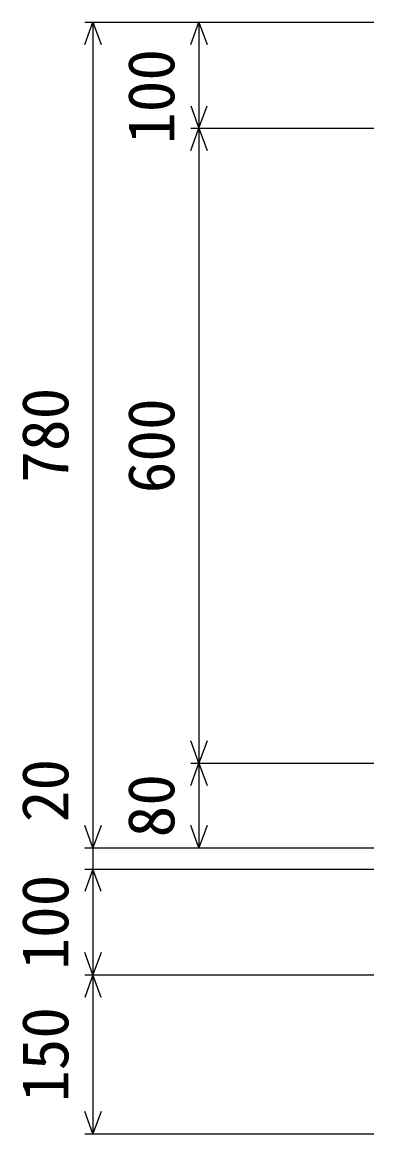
# Model space of a CAD drawing. Units: millimetres, scale not verified. Extents: x -25200 to 25200, y -8910 to 8910.
# Drawn here: x 2512 to 2844, y 782 to 1832 of the extents above; entities that cross this region are included whole.
import ezdxf
from ezdxf.enums import TextEntityAlignment as Align

# ---------------------------------------------------------------- set-up
doc = ezdxf.new("R2010")
doc.units = ezdxf.units.MM
doc.header["$LTSCALE"] = 30
doc.layers.add('0-0_DIM', color=7, linetype='Continuous', lineweight=25)
doc.styles.add('ＭＳ ゴシック', font='')
doc.styles.get('ＭＳ ゴシック').set_extended_font_data('MS Gothic')

msp = doc.modelspace()

# ---------------------------------------------------------------- linework, layer by layer
at = {"layer": '0-0_DIM'}
for p, q in [((2571.1, 1832.11), (2843.6, 1832.11)), ((2578.6, 1832.11), (2578.6, 1052.11)), ((2678.6, 1832.11), (2678.6, 1732.11)), ((2671.1, 1732.11), (2843.6, 1732.11)), ((2678.6, 1732.11), (2678.6, 1132.11)), ((2671.1, 1132.11), (2843.6, 1132.11)), ((2678.6, 1132.11), (2678.6, 1052.11)), ((2571.1, 1052.11), (2843.6, 1052.11)), ((2571.1, 1032.11), (2843.6, 1032.11)), ((2571.1, 932.11), (2843.6, 932.11)), ((2578.6, 932.11), (2578.6, 782.11)), ((2571.1, 782.11), (2843.6, 782.11))]:
    msp.add_line(p, q, dxfattribs=at)
for points in [[(2570.9, 1810.97), (2578.6, 1832.11), (2586.29, 1810.97)], [(2670.9, 1810.97), (2678.6, 1832.11), (2686.29, 1810.97)], [(2670.9, 1753.25), (2678.6, 1732.11), (2686.29, 1753.25)], [(2670.9, 1710.97), (2678.6, 1732.11), (2686.29, 1710.97)], [(2686.29, 1153.25), (2678.6, 1132.11), (2670.9, 1153.25)], [(2670.9, 1110.96), (2678.6, 1132.11), (2686.29, 1110.96)], [(2586.29, 1073.25), (2578.6, 1052.11), (2570.9, 1073.25)], [(2686.29, 1073.25), (2678.6, 1052.11), (2670.9, 1073.25)], [(2578.6, 1052.11), (2578.6, 1032.11), (2578.6, 932.11)], [(2586.29, 1010.97), (2578.6, 1032.11), (2570.9, 1010.97)], [(2586.29, 953.25), (2578.6, 932.11), (2570.9, 953.25)], [(2586.29, 910.97), (2578.6, 932.11), (2570.9, 910.97)], [(2586.29, 803.25), (2578.6, 782.11), (2570.9, 803.25)]]:
    msp.add_lwpolyline(points, dxfattribs=at)

# ---------------------------------------------------------------- texts
at = {"layer": '0-0_DIM', "style": 'ＭＳ ゴシック'}
for s, p in [('100', (2668.6, 1717.11)), ('780', (2568.6, 1397.11)), ('600', (2668.6, 1387.11)), ('20', (2568.6, 1076.42)), ('80', (2668.6, 1062.11)), ('100', (2568.6, 937.11)), ('150', (2568.6, 812.11))]:
    msp.add_text(s, height=43.99, rotation=90, dxfattribs=at).set_placement(p, align=Align.BOTTOM_LEFT)

doc.saveas('drawing.dxf')
